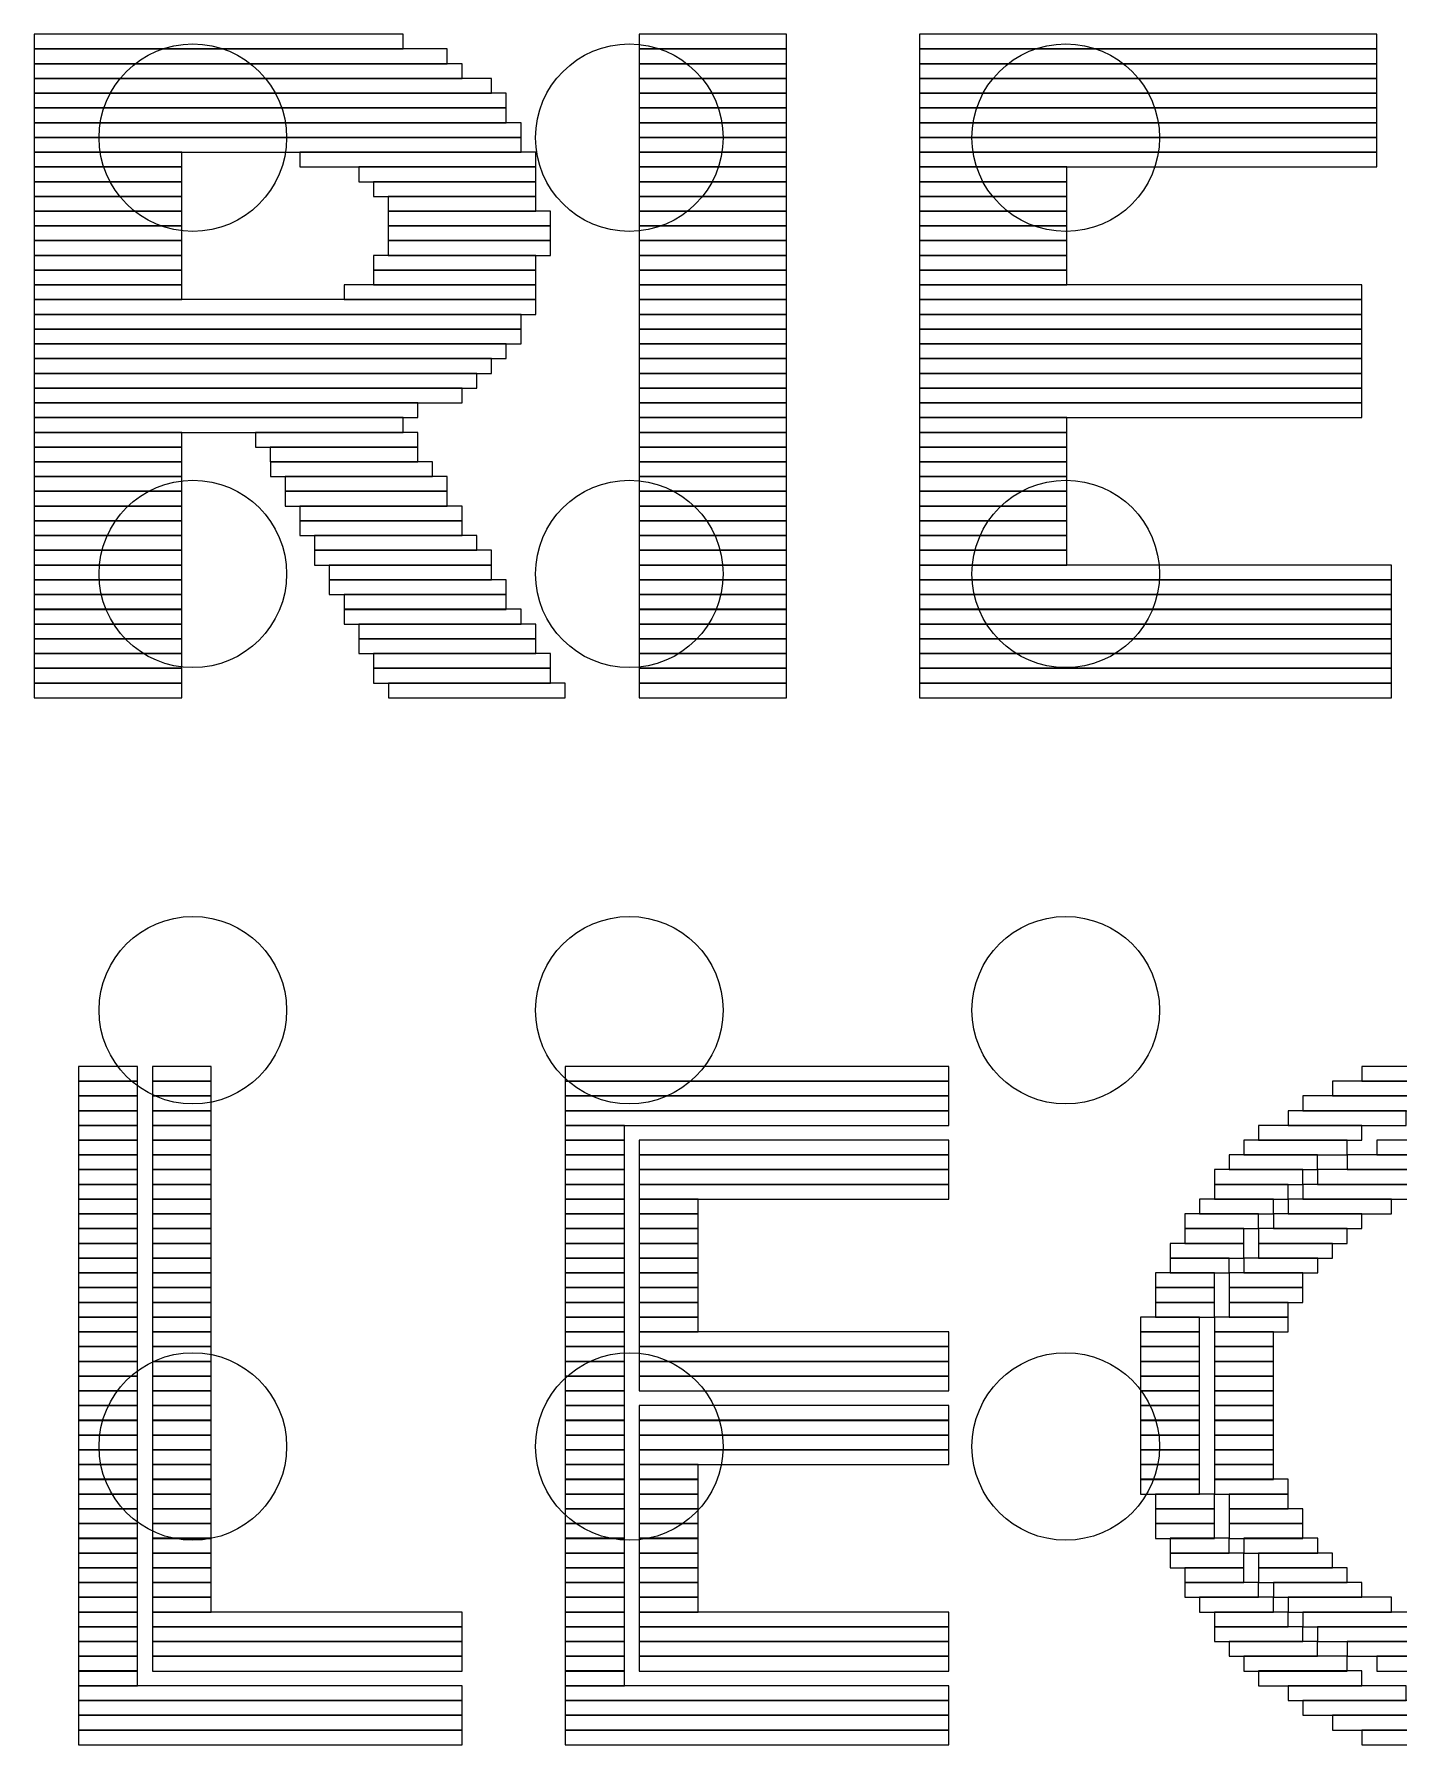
# Model space of a CAD drawing. Header units: millimetres. Extents: x -2.6 to 45, y -0.9 to 40.2.
# Drawn here: x 14.779 to 16.812, y 25.039 to 27.589 of the extents above; entities that cross this region are included whole.
import ezdxf

# ---------------------------------------------------------------- set-up
doc = ezdxf.new("R2010")
doc.units = ezdxf.units.MM
doc.header["$MEASUREMENT"] = 0
doc.layers.add('BOT', color=11, linetype='Continuous')
doc.layers.add('SILK-TOP', color=12, linetype='Continuous')

msp = doc.modelspace()

# ---------------------------------------------------------------- linework, layer by layer
at = {"layer": 'BOT'}
for centre in [(15.0152, 27.4347), (15.6655, 27.4347), (16.3157, 27.4347), (15.0152, 26.7845), (15.6655, 26.7845), (16.3157, 26.7845), (15.0152, 26.1342), (15.6655, 26.1342), (16.3157, 26.1342), (15.0152, 25.484), (15.6655, 25.484), (16.3157, 25.484)]:
    msp.add_circle(centre, 0.1397, dxfattribs=at)
at = {"layer": 'SILK-TOP'}
for points in [[(14.7789, 27.5669), (15.3285, 27.5669), (15.3285, 27.5889), (14.7789, 27.5889), (14.7789, 27.5669)], [(15.68, 27.5669), (15.8997, 27.5669), (15.8997, 27.5889), (15.68, 27.5889), (15.68, 27.5669)], [(16.0977, 27.5669), (16.779, 27.5669), (16.779, 27.5889), (16.0977, 27.5889), (16.0977, 27.5669)], [(14.7789, 27.5449), (15.3943, 27.5449), (15.3943, 27.5669), (14.7789, 27.5669), (14.7789, 27.5449)], [(15.68, 27.5449), (15.8997, 27.5449), (15.8997, 27.5669), (15.68, 27.5669), (15.68, 27.5449)], [(16.0977, 27.5449), (16.779, 27.5449), (16.779, 27.5669), (16.0977, 27.5669), (16.0977, 27.5449)], [(14.7789, 27.523), (15.4163, 27.523), (15.4163, 27.545), (14.7789, 27.545), (14.7789, 27.523)], [(15.68, 27.523), (15.8997, 27.523), (15.8997, 27.545), (15.68, 27.545), (15.68, 27.523)], [(16.0977, 27.523), (16.779, 27.523), (16.779, 27.545), (16.0977, 27.545), (16.0977, 27.523)], [(14.7789, 27.501), (15.4603, 27.501), (15.4603, 27.523), (14.7789, 27.523), (14.7789, 27.501)], [(15.68, 27.501), (15.8997, 27.501), (15.8997, 27.523), (15.68, 27.523), (15.68, 27.501)], [(16.0977, 27.501), (16.779, 27.501), (16.779, 27.523), (16.0977, 27.523), (16.0977, 27.501)], [(14.7789, 27.479), (15.4821, 27.479), (15.4821, 27.501), (14.7789, 27.501), (14.7789, 27.479)], [(15.68, 27.479), (15.8997, 27.479), (15.8997, 27.501), (15.68, 27.501), (15.68, 27.479)], [(16.0977, 27.479), (16.779, 27.479), (16.779, 27.501), (16.0977, 27.501), (16.0977, 27.479)], [(14.7789, 27.457), (15.4821, 27.457), (15.4821, 27.479), (14.7789, 27.479), (14.7789, 27.457)], [(15.68, 27.457), (15.8997, 27.457), (15.8997, 27.479), (15.68, 27.479), (15.68, 27.457)], [(16.0977, 27.457), (16.779, 27.457), (16.779, 27.479), (16.0977, 27.479), (16.0977, 27.457)], [(14.7789, 27.435), (15.5042, 27.435), (15.5042, 27.457), (14.7789, 27.457), (14.7789, 27.435)], [(14.7789, 27.4131), (15.5042, 27.4131), (15.5042, 27.4351), (14.7789, 27.4351), (14.7789, 27.4131)], [(15.68, 27.435), (15.8997, 27.435), (15.8997, 27.457), (15.68, 27.457), (15.68, 27.435)], [(15.68, 27.4131), (15.8997, 27.4131), (15.8997, 27.4351), (15.68, 27.4351), (15.68, 27.4131)], [(16.0977, 27.435), (16.779, 27.435), (16.779, 27.457), (16.0977, 27.457), (16.0977, 27.435)], [(16.0977, 27.4131), (16.779, 27.4131), (16.779, 27.4351), (16.0977, 27.4351), (16.0977, 27.4131)], [(14.7789, 27.3911), (14.9987, 27.3911), (14.9987, 27.4131), (14.7789, 27.4131), (14.7789, 27.3911)], [(15.1745, 27.3911), (15.5262, 27.3911), (15.5262, 27.4131), (15.1745, 27.4131), (15.1745, 27.3911)], [(15.68, 27.3911), (15.8997, 27.3911), (15.8997, 27.4131), (15.68, 27.4131), (15.68, 27.3911)], [(16.0977, 27.3911), (16.779, 27.3911), (16.779, 27.4131), (16.0977, 27.4131), (16.0977, 27.3911)], [(14.7789, 27.3691), (14.9987, 27.3691), (14.9987, 27.3911), (14.7789, 27.3911), (14.7789, 27.3691)], [(15.2626, 27.3691), (15.5263, 27.3691), (15.5263, 27.3911), (15.2626, 27.3911), (15.2626, 27.3691)], [(15.68, 27.3691), (15.8997, 27.3691), (15.8997, 27.3911), (15.68, 27.3911), (15.68, 27.3691)], [(16.0976, 27.3691), (16.3173, 27.3691), (16.3173, 27.3911), (16.0976, 27.3911), (16.0976, 27.3691)], [(14.7789, 27.3471), (14.9987, 27.3471), (14.9987, 27.3691), (14.7789, 27.3691), (14.7789, 27.3471)], [(15.2844, 27.3471), (15.5262, 27.3471), (15.5262, 27.3691), (15.2844, 27.3691), (15.2844, 27.3471)], [(15.68, 27.3471), (15.8997, 27.3471), (15.8997, 27.3691), (15.68, 27.3691), (15.68, 27.3471)], [(16.0976, 27.3471), (16.3173, 27.3471), (16.3173, 27.3691), (16.0976, 27.3691), (16.0976, 27.3471)], [(14.7789, 27.3252), (14.9987, 27.3252), (14.9987, 27.3472), (14.7789, 27.3472), (14.7789, 27.3252)], [(15.3064, 27.3252), (15.5262, 27.3252), (15.5262, 27.3472), (15.3064, 27.3472), (15.3064, 27.3252)], [(15.68, 27.3252), (15.8997, 27.3252), (15.8997, 27.3472), (15.68, 27.3472), (15.68, 27.3252)], [(16.0976, 27.3252), (16.3173, 27.3252), (16.3173, 27.3472), (16.0976, 27.3472), (16.0976, 27.3252)], [(14.7789, 27.3032), (14.9987, 27.3032), (14.9987, 27.3252), (14.7789, 27.3252), (14.7789, 27.3032)], [(15.3064, 27.3032), (15.5482, 27.3032), (15.5482, 27.3252), (15.3064, 27.3252), (15.3064, 27.3032)], [(15.68, 27.3032), (15.8997, 27.3032), (15.8997, 27.3252), (15.68, 27.3252), (15.68, 27.3032)], [(16.0976, 27.3032), (16.3173, 27.3032), (16.3173, 27.3252), (16.0976, 27.3252), (16.0976, 27.3032)], [(14.7789, 27.2812), (14.9987, 27.2812), (14.9987, 27.3032), (14.7789, 27.3032), (14.7789, 27.2812)], [(14.7789, 27.2592), (14.9987, 27.2592), (14.9987, 27.2812), (14.7789, 27.2812), (14.7789, 27.2592)], [(15.3064, 27.2812), (15.5482, 27.2812), (15.5482, 27.3032), (15.3064, 27.3032), (15.3064, 27.2812)], [(15.3064, 27.2592), (15.5482, 27.2592), (15.5482, 27.2812), (15.3064, 27.2812), (15.3064, 27.2592)], [(15.68, 27.2812), (15.8997, 27.2812), (15.8997, 27.3032), (15.68, 27.3032), (15.68, 27.2812)], [(15.68, 27.2592), (15.8997, 27.2592), (15.8997, 27.2812), (15.68, 27.2812), (15.68, 27.2592)], [(16.0976, 27.2812), (16.3173, 27.2812), (16.3173, 27.3032), (16.0976, 27.3032), (16.0976, 27.2812)], [(16.0976, 27.2592), (16.3173, 27.2592), (16.3173, 27.2812), (16.0976, 27.2812), (16.0976, 27.2592)], [(14.7789, 27.2372), (14.9987, 27.2372), (14.9987, 27.2592), (14.7789, 27.2592), (14.7789, 27.2372)], [(15.2844, 27.2372), (15.5262, 27.2372), (15.5262, 27.2592), (15.2844, 27.2592), (15.2844, 27.2372)], [(15.68, 27.2372), (15.8997, 27.2372), (15.8997, 27.2592), (15.68, 27.2592), (15.68, 27.2372)], [(16.0976, 27.2372), (16.3173, 27.2372), (16.3173, 27.2592), (16.0976, 27.2592), (16.0976, 27.2372)], [(14.7789, 27.2153), (14.9987, 27.2153), (14.9987, 27.2373), (14.7789, 27.2373), (14.7789, 27.2153)], [(15.2844, 27.2153), (15.5262, 27.2153), (15.5262, 27.2373), (15.2844, 27.2373), (15.2844, 27.2153)], [(15.68, 27.2153), (15.8997, 27.2153), (15.8997, 27.2373), (15.68, 27.2373), (15.68, 27.2153)], [(16.0976, 27.2153), (16.3173, 27.2153), (16.3173, 27.2373), (16.0976, 27.2373), (16.0976, 27.2153)], [(14.7789, 27.1933), (14.9987, 27.1933), (14.9987, 27.2153), (14.7789, 27.2153), (14.7789, 27.1933)], [(15.2405, 27.1933), (15.5263, 27.1933), (15.5263, 27.2153), (15.2405, 27.2153), (15.2405, 27.1933)], [(15.68, 27.1933), (15.8997, 27.1933), (15.8997, 27.2153), (15.68, 27.2153), (15.68, 27.1933)], [(16.0976, 27.1933), (16.7569, 27.1933), (16.7569, 27.2153), (16.0976, 27.2153), (16.0976, 27.1933)], [(14.7789, 27.1713), (15.5262, 27.1713), (15.5262, 27.1933), (14.7789, 27.1933), (14.7789, 27.1713)], [(15.68, 27.1713), (15.8997, 27.1713), (15.8997, 27.1933), (15.68, 27.1933), (15.68, 27.1713)], [(16.0976, 27.1713), (16.7569, 27.1713), (16.7569, 27.1933), (16.0976, 27.1933), (16.0976, 27.1713)], [(14.7789, 27.1493), (15.5042, 27.1493), (15.5042, 27.1713), (14.7789, 27.1713), (14.7789, 27.1493)], [(15.68, 27.1493), (15.8997, 27.1493), (15.8997, 27.1713), (15.68, 27.1713), (15.68, 27.1493)], [(16.0976, 27.1493), (16.7569, 27.1493), (16.7569, 27.1713), (16.0976, 27.1713), (16.0976, 27.1493)], [(14.7789, 27.1274), (15.5042, 27.1274), (15.5042, 27.1494), (14.7789, 27.1494), (14.7789, 27.1274)], [(14.7789, 27.1054), (15.4821, 27.1054), (15.4821, 27.1274), (14.7789, 27.1274), (14.7789, 27.1054)], [(15.68, 27.1274), (15.8997, 27.1274), (15.8997, 27.1494), (15.68, 27.1494), (15.68, 27.1274)], [(15.68, 27.1054), (15.8997, 27.1054), (15.8997, 27.1274), (15.68, 27.1274), (15.68, 27.1054)], [(16.0976, 27.1274), (16.7569, 27.1274), (16.7569, 27.1494), (16.0976, 27.1494), (16.0976, 27.1274)], [(16.0976, 27.1054), (16.7569, 27.1054), (16.7569, 27.1274), (16.0976, 27.1274), (16.0976, 27.1054)], [(14.7789, 27.0834), (15.4603, 27.0834), (15.4603, 27.1054), (14.7789, 27.1054), (14.7789, 27.0834)], [(15.68, 27.0834), (15.8997, 27.0834), (15.8997, 27.1054), (15.68, 27.1054), (15.68, 27.0834)], [(16.0976, 27.0834), (16.7569, 27.0834), (16.7569, 27.1054), (16.0976, 27.1054), (16.0976, 27.0834)], [(14.7789, 27.0614), (15.4383, 27.0614), (15.4383, 27.0834), (14.7789, 27.0834), (14.7789, 27.0614)], [(15.68, 27.0614), (15.8997, 27.0614), (15.8997, 27.0834), (15.68, 27.0834), (15.68, 27.0614)], [(16.0976, 27.0614), (16.7569, 27.0614), (16.7569, 27.0834), (16.0976, 27.0834), (16.0976, 27.0614)], [(14.7789, 27.0394), (15.4163, 27.0394), (15.4163, 27.0614), (14.7789, 27.0614), (14.7789, 27.0394)], [(15.68, 27.0394), (15.8997, 27.0394), (15.8997, 27.0614), (15.68, 27.0614), (15.68, 27.0394)], [(16.0976, 27.0394), (16.7569, 27.0394), (16.7569, 27.0614), (16.0976, 27.0614), (16.0976, 27.0394)], [(14.7789, 27.0175), (15.3503, 27.0175), (15.3503, 27.0395), (14.7789, 27.0395), (14.7789, 27.0175)], [(15.68, 27.0175), (15.8997, 27.0175), (15.8997, 27.0395), (15.68, 27.0395), (15.68, 27.0175)], [(16.0976, 27.0175), (16.7569, 27.0175), (16.7569, 27.0395), (16.0976, 27.0395), (16.0976, 27.0175)], [(14.7789, 26.9955), (15.3285, 26.9955), (15.3285, 27.0175), (14.7789, 27.0175), (14.7789, 26.9955)], [(15.68, 26.9955), (15.8997, 26.9955), (15.8997, 27.0175), (15.68, 27.0175), (15.68, 26.9955)], [(16.0976, 26.9955), (16.3173, 26.9955), (16.3173, 27.0175), (16.0976, 27.0175), (16.0976, 26.9955)], [(14.7789, 26.9735), (14.9987, 26.9735), (14.9987, 26.9955), (14.7789, 26.9955), (14.7789, 26.9735)], [(15.1086, 26.9735), (15.3504, 26.9735), (15.3504, 26.9955), (15.1086, 26.9955), (15.1086, 26.9735)], [(15.68, 26.9735), (15.8997, 26.9735), (15.8997, 26.9955), (15.68, 26.9955), (15.68, 26.9735)], [(16.0976, 26.9735), (16.3173, 26.9735), (16.3173, 26.9955), (16.0976, 26.9955), (16.0976, 26.9735)], [(14.7789, 26.9515), (14.9987, 26.9515), (14.9987, 26.9735), (14.7789, 26.9735), (14.7789, 26.9515)], [(14.7789, 26.9295), (14.9987, 26.9295), (14.9987, 26.9515), (14.7789, 26.9515), (14.7789, 26.9295)], [(15.1306, 26.9515), (15.3504, 26.9515), (15.3504, 26.9735), (15.1306, 26.9735), (15.1306, 26.9515)], [(15.1307, 26.9295), (15.3723, 26.9295), (15.3723, 26.9515), (15.1307, 26.9515), (15.1307, 26.9295)], [(15.68, 26.9515), (15.8997, 26.9515), (15.8997, 26.9735), (15.68, 26.9735), (15.68, 26.9515)], [(15.68, 26.9295), (15.8997, 26.9295), (15.8997, 26.9515), (15.68, 26.9515), (15.68, 26.9295)], [(16.0976, 26.9515), (16.3173, 26.9515), (16.3173, 26.9735), (16.0976, 26.9735), (16.0976, 26.9515)], [(16.0976, 26.9295), (16.3173, 26.9295), (16.3173, 26.9515), (16.0976, 26.9515), (16.0976, 26.9295)], [(14.7789, 26.9076), (14.9987, 26.9076), (14.9987, 26.9296), (14.7789, 26.9296), (14.7789, 26.9076)], [(15.1525, 26.9076), (15.3943, 26.9076), (15.3943, 26.9296), (15.1525, 26.9296), (15.1525, 26.9076)], [(15.68, 26.9076), (15.8997, 26.9076), (15.8997, 26.9296), (15.68, 26.9296), (15.68, 26.9076)], [(16.0976, 26.9076), (16.3173, 26.9076), (16.3173, 26.9296), (16.0976, 26.9296), (16.0976, 26.9076)], [(14.7789, 26.8856), (14.9987, 26.8856), (14.9987, 26.9076), (14.7789, 26.9076), (14.7789, 26.8856)], [(15.1525, 26.8856), (15.3943, 26.8856), (15.3943, 26.9076), (15.1525, 26.9076), (15.1525, 26.8856)], [(15.68, 26.8856), (15.8997, 26.8856), (15.8997, 26.9076), (15.68, 26.9076), (15.68, 26.8856)], [(16.0976, 26.8856), (16.3173, 26.8856), (16.3173, 26.9076), (16.0976, 26.9076), (16.0976, 26.8856)], [(14.7789, 26.8636), (14.9987, 26.8636), (14.9987, 26.8856), (14.7789, 26.8856), (14.7789, 26.8636)], [(15.1745, 26.8636), (15.4163, 26.8636), (15.4163, 26.8856), (15.1745, 26.8856), (15.1745, 26.8636)], [(15.68, 26.8636), (15.8997, 26.8636), (15.8997, 26.8856), (15.68, 26.8856), (15.68, 26.8636)], [(16.0976, 26.8636), (16.3173, 26.8636), (16.3173, 26.8856), (16.0976, 26.8856), (16.0976, 26.8636)], [(14.7789, 26.8416), (14.9987, 26.8416), (14.9987, 26.8636), (14.7789, 26.8636), (14.7789, 26.8416)], [(15.1745, 26.8416), (15.4163, 26.8416), (15.4163, 26.8636), (15.1745, 26.8636), (15.1745, 26.8416)], [(15.68, 26.8416), (15.8997, 26.8416), (15.8997, 26.8636), (15.68, 26.8636), (15.68, 26.8416)], [(16.0976, 26.8416), (16.3173, 26.8416), (16.3173, 26.8636), (16.0976, 26.8636), (16.0976, 26.8416)], [(14.7789, 26.8197), (14.9987, 26.8197), (14.9987, 26.8417), (14.7789, 26.8417), (14.7789, 26.8197)], [(15.1964, 26.8197), (15.4383, 26.8197), (15.4383, 26.8417), (15.1964, 26.8417), (15.1964, 26.8197)], [(15.68, 26.8197), (15.8997, 26.8197), (15.8997, 26.8417), (15.68, 26.8417), (15.68, 26.8197)], [(16.0976, 26.8197), (16.3173, 26.8197), (16.3173, 26.8417), (16.0976, 26.8417), (16.0976, 26.8197)], [(14.7789, 26.7977), (14.9987, 26.7977), (14.9987, 26.8197), (14.7789, 26.8197), (14.7789, 26.7977)], [(14.7789, 26.7757), (14.9987, 26.7757), (14.9987, 26.7977), (14.7789, 26.7977), (14.7789, 26.7757)], [(15.1964, 26.7977), (15.4603, 26.7977), (15.4603, 26.8197), (15.1964, 26.8197), (15.1964, 26.7977)], [(15.2185, 26.7757), (15.4603, 26.7757), (15.4603, 26.7977), (15.2185, 26.7977), (15.2185, 26.7757)], [(15.68, 26.7977), (15.8997, 26.7977), (15.8997, 26.8197), (15.68, 26.8197), (15.68, 26.7977)], [(15.68, 26.7757), (15.8997, 26.7757), (15.8997, 26.7977), (15.68, 26.7977), (15.68, 26.7757)], [(16.0976, 26.7977), (16.3173, 26.7977), (16.3173, 26.8197), (16.0976, 26.8197), (16.0976, 26.7977)], [(16.0977, 26.7757), (16.801, 26.7757), (16.801, 26.7977), (16.0977, 26.7977), (16.0977, 26.7757)], [(14.7789, 26.7537), (14.9987, 26.7537), (14.9987, 26.7757), (14.7789, 26.7757), (14.7789, 26.7537)], [(15.2185, 26.7537), (15.4822, 26.7537), (15.4822, 26.7757), (15.2185, 26.7757), (15.2185, 26.7537)], [(15.68, 26.7537), (15.8997, 26.7537), (15.8997, 26.7757), (15.68, 26.7757), (15.68, 26.7537)], [(16.0977, 26.7537), (16.801, 26.7537), (16.801, 26.7757), (16.0977, 26.7757), (16.0977, 26.7537)], [(14.7789, 26.7317), (14.9987, 26.7317), (14.9987, 26.7537), (14.7789, 26.7537), (14.7789, 26.7317)], [(15.2405, 26.7317), (15.4822, 26.7317), (15.4822, 26.7537), (15.2405, 26.7537), (15.2405, 26.7317)], [(15.68, 26.7317), (15.8997, 26.7317), (15.8997, 26.7537), (15.68, 26.7537), (15.68, 26.7317)], [(16.0977, 26.7317), (16.801, 26.7317), (16.801, 26.7537), (16.0977, 26.7537), (16.0977, 26.7317)], [(14.7789, 26.7098), (14.9987, 26.7098), (14.9987, 26.7318), (14.7789, 26.7318), (14.7789, 26.7098)], [(15.2405, 26.7098), (15.5043, 26.7098), (15.5043, 26.7318), (15.2405, 26.7318), (15.2405, 26.7098)], [(15.68, 26.7098), (15.8997, 26.7098), (15.8997, 26.7318), (15.68, 26.7318), (15.68, 26.7098)], [(16.0977, 26.7098), (16.801, 26.7098), (16.801, 26.7318), (16.0977, 26.7318), (16.0977, 26.7098)], [(14.7789, 26.6878), (14.9987, 26.6878), (14.9987, 26.7098), (14.7789, 26.7098), (14.7789, 26.6878)], [(15.2626, 26.6878), (15.5263, 26.6878), (15.5263, 26.7098), (15.2626, 26.7098), (15.2626, 26.6878)], [(15.68, 26.6878), (15.8997, 26.6878), (15.8997, 26.7098), (15.68, 26.7098), (15.68, 26.6878)], [(16.0977, 26.6878), (16.801, 26.6878), (16.801, 26.7098), (16.0977, 26.7098), (16.0977, 26.6878)], [(14.7789, 26.6658), (14.9987, 26.6658), (14.9987, 26.6878), (14.7789, 26.6878), (14.7789, 26.6658)], [(15.2626, 26.6658), (15.5263, 26.6658), (15.5263, 26.6878), (15.2626, 26.6878), (15.2626, 26.6658)], [(15.68, 26.6658), (15.8997, 26.6658), (15.8997, 26.6878), (15.68, 26.6878), (15.68, 26.6658)], [(16.0977, 26.6658), (16.801, 26.6658), (16.801, 26.6878), (16.0977, 26.6878), (16.0977, 26.6658)], [(14.7789, 26.6438), (14.9987, 26.6438), (14.9987, 26.6658), (14.7789, 26.6658), (14.7789, 26.6438)], [(14.7789, 26.6218), (14.9987, 26.6218), (14.9987, 26.6438), (14.7789, 26.6438), (14.7789, 26.6218)], [(15.2844, 26.6438), (15.5482, 26.6438), (15.5482, 26.6658), (15.2844, 26.6658), (15.2844, 26.6438)], [(15.2844, 26.6218), (15.5482, 26.6218), (15.5482, 26.6438), (15.2844, 26.6438), (15.2844, 26.6218)], [(15.68, 26.6438), (15.8997, 26.6438), (15.8997, 26.6658), (15.68, 26.6658), (15.68, 26.6438)], [(15.68, 26.6218), (15.8997, 26.6218), (15.8997, 26.6438), (15.68, 26.6438), (15.68, 26.6218)], [(16.0977, 26.6438), (16.801, 26.6438), (16.801, 26.6658), (16.0977, 26.6658), (16.0977, 26.6438)], [(16.0977, 26.6218), (16.801, 26.6218), (16.801, 26.6438), (16.0977, 26.6438), (16.0977, 26.6218)], [(14.7789, 26.5999), (14.9987, 26.5999), (14.9987, 26.6219), (14.7789, 26.6219), (14.7789, 26.5999)], [(15.3065, 26.5999), (15.5701, 26.5999), (15.5701, 26.6219), (15.3065, 26.6219), (15.3065, 26.5999)], [(15.68, 26.5999), (15.8997, 26.5999), (15.8997, 26.6219), (15.68, 26.6219), (15.68, 26.5999)], [(16.0977, 26.5999), (16.801, 26.5999), (16.801, 26.6219), (16.0977, 26.6219), (16.0977, 26.5999)], [(14.8449, 26.0284), (14.9328, 26.0284), (14.9328, 26.0504), (14.8449, 26.0504), (14.8449, 26.0284)], [(14.9549, 26.0284), (15.0427, 26.0284), (15.0427, 26.0504), (14.9549, 26.0504), (14.9549, 26.0284)], [(15.5701, 26.0284), (16.1416, 26.0284), (16.1416, 26.0504), (15.5701, 26.0504), (15.5701, 26.0284)], [(16.7569, 26.0284), (17.1526, 26.0284), (17.1526, 26.0504), (16.7569, 26.0504), (16.7569, 26.0284)], [(14.8449, 26.0065), (14.9328, 26.0065), (14.9328, 26.0285), (14.8449, 26.0285), (14.8449, 26.0065)], [(14.8449, 25.9845), (14.9328, 25.9845), (14.9328, 26.0065), (14.8449, 26.0065), (14.8449, 25.9845)], [(14.9549, 26.0065), (15.0427, 26.0065), (15.0427, 26.0285), (14.9549, 26.0285), (14.9549, 26.0065)], [(14.9549, 25.9845), (15.0427, 25.9845), (15.0427, 26.0065), (14.9549, 26.0065), (14.9549, 25.9845)], [(15.5701, 26.0065), (16.1416, 26.0065), (16.1416, 26.0285), (15.5701, 26.0285), (15.5701, 26.0065)], [(15.5701, 25.9845), (16.1416, 25.9845), (16.1416, 26.0065), (15.5701, 26.0065), (15.5701, 25.9845)], [(16.6691, 25.9845), (17.2405, 25.9845), (17.2405, 26.0065), (16.6691, 26.0065), (16.6691, 25.9845)], [(16.7131, 26.0065), (17.1965, 26.0065), (17.1965, 26.0285), (16.7131, 26.0285), (16.7131, 26.0065)], [(14.8449, 25.9625), (14.9328, 25.9625), (14.9328, 25.9845), (14.8449, 25.9845), (14.8449, 25.9625)], [(14.9549, 25.9625), (15.0427, 25.9625), (15.0427, 25.9845), (14.9549, 25.9845), (14.9549, 25.9625)], [(15.5701, 25.9625), (16.1416, 25.9625), (16.1416, 25.9845), (15.5701, 25.9845), (15.5701, 25.9625)], [(16.6471, 25.9625), (16.8229, 25.9625), (16.8229, 25.9845), (16.6471, 25.9845), (16.6471, 25.9625)], [(14.8449, 25.9405), (14.9328, 25.9405), (14.9328, 25.9625), (14.8449, 25.9625), (14.8449, 25.9405)], [(14.9549, 25.9405), (15.0427, 25.9405), (15.0427, 25.9625), (14.9549, 25.9625), (14.9549, 25.9405)], [(15.5701, 25.9405), (15.6581, 25.9405), (15.6581, 25.9625), (15.5701, 25.9625), (15.5701, 25.9405)], [(16.603, 25.9405), (16.7569, 25.9405), (16.7569, 25.9625), (16.603, 25.9625), (16.603, 25.9405)], [(14.8449, 25.9186), (14.9328, 25.9186), (14.9328, 25.9406), (14.8449, 25.9406), (14.8449, 25.9186)], [(14.9549, 25.9186), (15.0427, 25.9186), (15.0427, 25.9406), (14.9549, 25.9406), (14.9549, 25.9186)], [(15.5701, 25.9186), (15.6581, 25.9186), (15.6581, 25.9406), (15.5701, 25.9406), (15.5701, 25.9186)], [(15.68, 25.9186), (16.1416, 25.9186), (16.1416, 25.9406), (15.68, 25.9406), (15.68, 25.9186)], [(16.5811, 25.9186), (16.7351, 25.9186), (16.7351, 25.9406), (16.5811, 25.9406), (16.5811, 25.9186)], [(16.779, 25.9186), (17.1307, 25.9186), (17.1307, 25.9406), (16.779, 25.9406), (16.779, 25.9186)], [(14.8449, 25.8966), (14.9328, 25.8966), (14.9328, 25.9186), (14.8449, 25.9186), (14.8449, 25.8966)], [(14.9549, 25.8966), (15.0427, 25.8966), (15.0427, 25.9186), (14.9549, 25.9186), (14.9549, 25.8966)], [(15.5701, 25.8966), (15.6581, 25.8966), (15.6581, 25.9186), (15.5701, 25.9186), (15.5701, 25.8966)], [(15.68, 25.8966), (16.1416, 25.8966), (16.1416, 25.9186), (15.68, 25.9186), (15.68, 25.8966)], [(16.5592, 25.8966), (16.691, 25.8966), (16.691, 25.9186), (16.5592, 25.9186), (16.5592, 25.8966)], [(16.7351, 25.8966), (17.1744, 25.8966), (17.1744, 25.9186), (16.7351, 25.9186), (16.7351, 25.8966)], [(14.8449, 25.8746), (14.9328, 25.8746), (14.9328, 25.8966), (14.8449, 25.8966), (14.8449, 25.8746)], [(14.9549, 25.8746), (15.0427, 25.8746), (15.0427, 25.8966), (14.9549, 25.8966), (14.9549, 25.8746)], [(15.5701, 25.8746), (15.6581, 25.8746), (15.6581, 25.8966), (15.5701, 25.8966), (15.5701, 25.8746)], [(15.68, 25.8746), (16.1416, 25.8746), (16.1416, 25.8966), (15.68, 25.8966), (15.68, 25.8746)], [(16.5372, 25.8746), (16.669, 25.8746), (16.669, 25.8966), (16.5372, 25.8966), (16.5372, 25.8746)], [(16.6909, 25.8746), (17.1965, 25.8746), (17.1965, 25.8966), (16.6909, 25.8966), (16.6909, 25.8746)], [(14.8449, 25.8526), (14.9328, 25.8526), (14.9328, 25.8746), (14.8449, 25.8746), (14.8449, 25.8526)], [(14.8449, 25.8306), (14.9328, 25.8306), (14.9328, 25.8526), (14.8449, 25.8526), (14.8449, 25.8306)], [(14.9549, 25.8526), (15.0427, 25.8526), (15.0427, 25.8746), (14.9549, 25.8746), (14.9549, 25.8526)], [(14.9549, 25.8306), (15.0427, 25.8306), (15.0427, 25.8526), (14.9549, 25.8526), (14.9549, 25.8306)], [(15.5701, 25.8526), (15.6581, 25.8526), (15.6581, 25.8746), (15.5701, 25.8746), (15.5701, 25.8526)], [(15.5701, 25.8306), (15.6581, 25.8306), (15.6581, 25.8526), (15.5701, 25.8526), (15.5701, 25.8306)], [(15.68, 25.8526), (16.1416, 25.8526), (16.1416, 25.8746), (15.68, 25.8746), (15.68, 25.8526)], [(15.6801, 25.8306), (15.7679, 25.8306), (15.7679, 25.8526), (15.6801, 25.8526), (15.6801, 25.8306)], [(16.5152, 25.8306), (16.6251, 25.8306), (16.6251, 25.8526), (16.5152, 25.8526), (16.5152, 25.8306)], [(16.5373, 25.8526), (16.6471, 25.8526), (16.6471, 25.8746), (16.5373, 25.8746), (16.5373, 25.8526)], [(16.6471, 25.8306), (16.8009, 25.8306), (16.8009, 25.8526), (16.6471, 25.8526), (16.6471, 25.8306)], [(16.6691, 25.8526), (16.845, 25.8526), (16.845, 25.8746), (16.6691, 25.8746), (16.6691, 25.8526)], [(14.8449, 25.8087), (14.9328, 25.8087), (14.9328, 25.8307), (14.8449, 25.8307), (14.8449, 25.8087)], [(14.9549, 25.8087), (15.0427, 25.8087), (15.0427, 25.8307), (14.9549, 25.8307), (14.9549, 25.8087)], [(15.5701, 25.8087), (15.6581, 25.8087), (15.6581, 25.8307), (15.5701, 25.8307), (15.5701, 25.8087)], [(15.6801, 25.8087), (15.7679, 25.8087), (15.7679, 25.8307), (15.6801, 25.8307), (15.6801, 25.8087)], [(16.4933, 25.8087), (16.603, 25.8087), (16.603, 25.8307), (16.4933, 25.8307), (16.4933, 25.8087)], [(16.6251, 25.8087), (16.757, 25.8087), (16.757, 25.8307), (16.6251, 25.8307), (16.6251, 25.8087)], [(14.8449, 25.7867), (14.9328, 25.7867), (14.9328, 25.8087), (14.8449, 25.8087), (14.8449, 25.7867)], [(14.9549, 25.7867), (15.0427, 25.7867), (15.0427, 25.8087), (14.9549, 25.8087), (14.9549, 25.7867)], [(15.5701, 25.7867), (15.6581, 25.7867), (15.6581, 25.8087), (15.5701, 25.8087), (15.5701, 25.7867)], [(15.6801, 25.7867), (15.7679, 25.7867), (15.7679, 25.8087), (15.6801, 25.8087), (15.6801, 25.7867)], [(16.4931, 25.7867), (16.5811, 25.7867), (16.5811, 25.8087), (16.4931, 25.8087), (16.4931, 25.7867)], [(16.603, 25.7867), (16.7351, 25.7867), (16.7351, 25.8087), (16.603, 25.8087), (16.603, 25.7867)], [(14.8449, 25.7647), (14.9328, 25.7647), (14.9328, 25.7867), (14.8449, 25.7867), (14.8449, 25.7647)], [(14.9549, 25.7647), (15.0427, 25.7647), (15.0427, 25.7867), (14.9549, 25.7867), (14.9549, 25.7647)], [(15.5701, 25.7647), (15.6581, 25.7647), (15.6581, 25.7867), (15.5701, 25.7867), (15.5701, 25.7647)], [(15.6801, 25.7647), (15.7679, 25.7647), (15.7679, 25.7867), (15.6801, 25.7867), (15.6801, 25.7647)], [(16.4712, 25.7647), (16.5811, 25.7647), (16.5811, 25.7867), (16.4712, 25.7867), (16.4712, 25.7647)], [(16.603, 25.7647), (16.713, 25.7647), (16.713, 25.7867), (16.603, 25.7867), (16.603, 25.7647)], [(14.8449, 25.7427), (14.9328, 25.7427), (14.9328, 25.7647), (14.8449, 25.7647), (14.8449, 25.7427)], [(14.9549, 25.7427), (15.0427, 25.7427), (15.0427, 25.7647), (14.9549, 25.7647), (14.9549, 25.7427)], [(15.5701, 25.7427), (15.6581, 25.7427), (15.6581, 25.7647), (15.5701, 25.7647), (15.5701, 25.7427)], [(15.6801, 25.7427), (15.7679, 25.7427), (15.7679, 25.7647), (15.6801, 25.7647), (15.6801, 25.7427)], [(16.4711, 25.7427), (16.5592, 25.7427), (16.5592, 25.7647), (16.4711, 25.7647), (16.4711, 25.7427)], [(16.5812, 25.7427), (16.6911, 25.7427), (16.6911, 25.7647), (16.5812, 25.7647), (16.5812, 25.7427)], [(14.8449, 25.7208), (14.9328, 25.7208), (14.9328, 25.7428), (14.8449, 25.7428), (14.8449, 25.7208)], [(14.9549, 25.7208), (15.0427, 25.7208), (15.0427, 25.7428), (14.9549, 25.7428), (14.9549, 25.7208)], [(15.5701, 25.7208), (15.6581, 25.7208), (15.6581, 25.7428), (15.5701, 25.7428), (15.5701, 25.7208)], [(15.6801, 25.7208), (15.7679, 25.7208), (15.7679, 25.7428), (15.6801, 25.7428), (15.6801, 25.7208)], [(16.4493, 25.7208), (16.5373, 25.7208), (16.5373, 25.7428), (16.4493, 25.7428), (16.4493, 25.7208)], [(16.5592, 25.7208), (16.669, 25.7208), (16.669, 25.7428), (16.5592, 25.7428), (16.5592, 25.7208)], [(14.8449, 25.6988), (14.9328, 25.6988), (14.9328, 25.7208), (14.8449, 25.7208), (14.8449, 25.6988)], [(14.9549, 25.6988), (15.0427, 25.6988), (15.0427, 25.7208), (14.9549, 25.7208), (14.9549, 25.6988)], [(15.5701, 25.6988), (15.6581, 25.6988), (15.6581, 25.7208), (15.5701, 25.7208), (15.5701, 25.6988)], [(15.6801, 25.6988), (15.7679, 25.6988), (15.7679, 25.7208), (15.6801, 25.7208), (15.6801, 25.6988)], [(16.4493, 25.6988), (16.5373, 25.6988), (16.5373, 25.7208), (16.4493, 25.7208), (16.4493, 25.6988)], [(16.5592, 25.6988), (16.669, 25.6988), (16.669, 25.7208), (16.5592, 25.7208), (16.5592, 25.6988)], [(14.8449, 25.6768), (14.9328, 25.6768), (14.9328, 25.6988), (14.8449, 25.6988), (14.8449, 25.6768)], [(14.8449, 25.6548), (14.9328, 25.6548), (14.9328, 25.6768), (14.8449, 25.6768), (14.8449, 25.6548)], [(14.9549, 25.6768), (15.0427, 25.6768), (15.0427, 25.6988), (14.9549, 25.6988), (14.9549, 25.6768)], [(14.9549, 25.6548), (15.0427, 25.6548), (15.0427, 25.6768), (14.9549, 25.6768), (14.9549, 25.6548)], [(15.5701, 25.6768), (15.6581, 25.6768), (15.6581, 25.6988), (15.5701, 25.6988), (15.5701, 25.6768)], [(15.5701, 25.6548), (15.6581, 25.6548), (15.6581, 25.6768), (15.5701, 25.6768), (15.5701, 25.6548)], [(15.6801, 25.6768), (15.7679, 25.6768), (15.7679, 25.6988), (15.6801, 25.6988), (15.6801, 25.6768)], [(15.6801, 25.6548), (15.7679, 25.6548), (15.7679, 25.6768), (15.6801, 25.6768), (15.6801, 25.6548)], [(16.4273, 25.6548), (16.5151, 25.6548), (16.5151, 25.6768), (16.4273, 25.6768), (16.4273, 25.6548)], [(16.4493, 25.6768), (16.5373, 25.6768), (16.5373, 25.6988), (16.4493, 25.6988), (16.4493, 25.6768)], [(16.5373, 25.6548), (16.6471, 25.6548), (16.6471, 25.6768), (16.5373, 25.6768), (16.5373, 25.6548)], [(16.5593, 25.6768), (16.6471, 25.6768), (16.6471, 25.6988), (16.5593, 25.6988), (16.5593, 25.6768)], [(14.8449, 25.6328), (14.9328, 25.6328), (14.9328, 25.6548), (14.8449, 25.6548), (14.8449, 25.6328)], [(14.9549, 25.6328), (15.0427, 25.6328), (15.0427, 25.6548), (14.9549, 25.6548), (14.9549, 25.6328)], [(15.5701, 25.6328), (15.6581, 25.6328), (15.6581, 25.6548), (15.5701, 25.6548), (15.5701, 25.6328)], [(15.68, 25.6328), (16.1416, 25.6328), (16.1416, 25.6548), (15.68, 25.6548), (15.68, 25.6328)], [(16.4273, 25.6328), (16.5151, 25.6328), (16.5151, 25.6548), (16.4273, 25.6548), (16.4273, 25.6328)], [(16.5373, 25.6328), (16.6251, 25.6328), (16.6251, 25.6548), (16.5373, 25.6548), (16.5373, 25.6328)], [(14.8449, 25.6109), (14.9328, 25.6109), (14.9328, 25.6329), (14.8449, 25.6329), (14.8449, 25.6109)], [(14.9549, 25.6109), (15.0427, 25.6109), (15.0427, 25.6329), (14.9549, 25.6329), (14.9549, 25.6109)], [(15.5701, 25.6109), (15.6581, 25.6109), (15.6581, 25.6329), (15.5701, 25.6329), (15.5701, 25.6109)], [(15.68, 25.6109), (16.1416, 25.6109), (16.1416, 25.6329), (15.68, 25.6329), (15.68, 25.6109)], [(16.4273, 25.6109), (16.5151, 25.6109), (16.5151, 25.6329), (16.4273, 25.6329), (16.4273, 25.6109)], [(16.5373, 25.6109), (16.6251, 25.6109), (16.6251, 25.6329), (16.5373, 25.6329), (16.5373, 25.6109)], [(14.8449, 25.5889), (14.9328, 25.5889), (14.9328, 25.6109), (14.8449, 25.6109), (14.8449, 25.5889)], [(14.9549, 25.5889), (15.0427, 25.5889), (15.0427, 25.6109), (14.9549, 25.6109), (14.9549, 25.5889)], [(15.5701, 25.5889), (15.6581, 25.5889), (15.6581, 25.6109), (15.5701, 25.6109), (15.5701, 25.5889)], [(15.68, 25.5889), (16.1416, 25.5889), (16.1416, 25.6109), (15.68, 25.6109), (15.68, 25.5889)], [(16.4273, 25.5889), (16.5151, 25.5889), (16.5151, 25.6109), (16.4273, 25.6109), (16.4273, 25.5889)], [(16.5373, 25.5889), (16.6251, 25.5889), (16.6251, 25.6109), (16.5373, 25.6109), (16.5373, 25.5889)], [(14.8449, 25.5669), (14.9328, 25.5669), (14.9328, 25.5889), (14.8449, 25.5889), (14.8449, 25.5669)], [(14.9549, 25.5669), (15.0427, 25.5669), (15.0427, 25.5889), (14.9549, 25.5889), (14.9549, 25.5669)], [(15.5701, 25.5669), (15.6581, 25.5669), (15.6581, 25.5889), (15.5701, 25.5889), (15.5701, 25.5669)], [(15.68, 25.5669), (16.1416, 25.5669), (16.1416, 25.5889), (15.68, 25.5889), (15.68, 25.5669)], [(16.4273, 25.5669), (16.5151, 25.5669), (16.5151, 25.5889), (16.4273, 25.5889), (16.4273, 25.5669)], [(16.5373, 25.5669), (16.6251, 25.5669), (16.6251, 25.5889), (16.5373, 25.5889), (16.5373, 25.5669)], [(14.8449, 25.5449), (14.9328, 25.5449), (14.9328, 25.5669), (14.8449, 25.5669), (14.8449, 25.5449)], [(14.9549, 25.5449), (15.0427, 25.5449), (15.0427, 25.5669), (14.9549, 25.5669), (14.9549, 25.5449)], [(15.5701, 25.5449), (15.6581, 25.5449), (15.6581, 25.5669), (15.5701, 25.5669), (15.5701, 25.5449)], [(16.4273, 25.5449), (16.5151, 25.5449), (16.5151, 25.5669), (16.4273, 25.5669), (16.4273, 25.5449)], [(16.5373, 25.5449), (16.6251, 25.5449), (16.6251, 25.5669), (16.5373, 25.5669), (16.5373, 25.5449)], [(14.8449, 25.5229), (14.9328, 25.5229), (14.9328, 25.5449), (14.8449, 25.5449), (14.8449, 25.5229)], [(14.8449, 25.501), (14.9328, 25.501), (14.9328, 25.523), (14.8449, 25.523), (14.8449, 25.501)], [(14.9549, 25.5229), (15.0427, 25.5229), (15.0427, 25.5449), (14.9549, 25.5449), (14.9549, 25.5229)], [(14.9549, 25.501), (15.0427, 25.501), (15.0427, 25.523), (14.9549, 25.523), (14.9549, 25.501)], [(15.5701, 25.5229), (15.6581, 25.5229), (15.6581, 25.5449), (15.5701, 25.5449), (15.5701, 25.5229)], [(15.5701, 25.501), (15.6581, 25.501), (15.6581, 25.523), (15.5701, 25.523), (15.5701, 25.501)], [(15.68, 25.5229), (16.1416, 25.5229), (16.1416, 25.5449), (15.68, 25.5449), (15.68, 25.5229)], [(15.68, 25.501), (16.1416, 25.501), (16.1416, 25.523), (15.68, 25.523), (15.68, 25.501)], [(16.4273, 25.5229), (16.5151, 25.5229), (16.5151, 25.5449), (16.4273, 25.5449), (16.4273, 25.5229)], [(16.4273, 25.501), (16.5151, 25.501), (16.5151, 25.523), (16.4273, 25.523), (16.4273, 25.501)], [(16.5373, 25.5229), (16.6251, 25.5229), (16.6251, 25.5449), (16.5373, 25.5449), (16.5373, 25.5229)], [(16.5373, 25.501), (16.6251, 25.501), (16.6251, 25.523), (16.5373, 25.523), (16.5373, 25.501)], [(14.8449, 25.479), (14.9328, 25.479), (14.9328, 25.501), (14.8449, 25.501), (14.8449, 25.479)], [(14.9549, 25.479), (15.0427, 25.479), (15.0427, 25.501), (14.9549, 25.501), (14.9549, 25.479)], [(15.5701, 25.479), (15.6581, 25.479), (15.6581, 25.501), (15.5701, 25.501), (15.5701, 25.479)], [(15.68, 25.479), (16.1416, 25.479), (16.1416, 25.501), (15.68, 25.501), (15.68, 25.479)], [(16.4273, 25.479), (16.5151, 25.479), (16.5151, 25.501), (16.4273, 25.501), (16.4273, 25.479)], [(16.5373, 25.479), (16.6251, 25.479), (16.6251, 25.501), (16.5373, 25.501), (16.5373, 25.479)], [(14.8449, 25.457), (14.9328, 25.457), (14.9328, 25.479), (14.8449, 25.479), (14.8449, 25.457)], [(14.9549, 25.457), (15.0427, 25.457), (15.0427, 25.479), (14.9549, 25.479), (14.9549, 25.457)], [(15.5701, 25.457), (15.6581, 25.457), (15.6581, 25.479), (15.5701, 25.479), (15.5701, 25.457)], [(15.68, 25.457), (16.1416, 25.457), (16.1416, 25.479), (15.68, 25.479), (15.68, 25.457)], [(16.4273, 25.457), (16.5151, 25.457), (16.5151, 25.479), (16.4273, 25.479), (16.4273, 25.457)], [(16.5373, 25.457), (16.6251, 25.457), (16.6251, 25.479), (16.5373, 25.479), (16.5373, 25.457)], [(14.8449, 25.435), (14.9328, 25.435), (14.9328, 25.457), (14.8449, 25.457), (14.8449, 25.435)], [(14.9549, 25.435), (15.0427, 25.435), (15.0427, 25.457), (14.9549, 25.457), (14.9549, 25.435)], [(15.5701, 25.435), (15.6581, 25.435), (15.6581, 25.457), (15.5701, 25.457), (15.5701, 25.435)], [(15.6801, 25.435), (15.7679, 25.435), (15.7679, 25.457), (15.6801, 25.457), (15.6801, 25.435)], [(16.4273, 25.435), (16.5151, 25.435), (16.5151, 25.457), (16.4273, 25.457), (16.4273, 25.435)], [(16.5373, 25.435), (16.6251, 25.435), (16.6251, 25.457), (16.5373, 25.457), (16.5373, 25.435)], [(14.8449, 25.4131), (14.9328, 25.4131), (14.9328, 25.4351), (14.8449, 25.4351), (14.8449, 25.4131)], [(14.9549, 25.4131), (15.0427, 25.4131), (15.0427, 25.4351), (14.9549, 25.4351), (14.9549, 25.4131)], [(15.5701, 25.4131), (15.6581, 25.4131), (15.6581, 25.4351), (15.5701, 25.4351), (15.5701, 25.4131)], [(15.6801, 25.4131), (15.7679, 25.4131), (15.7679, 25.4351), (15.6801, 25.4351), (15.6801, 25.4131)], [(16.4273, 25.4131), (16.5151, 25.4131), (16.5151, 25.4351), (16.4273, 25.4351), (16.4273, 25.4131)], [(16.5373, 25.4131), (16.6471, 25.4131), (16.6471, 25.4351), (16.5373, 25.4351), (16.5373, 25.4131)], [(14.8449, 25.3911), (14.9328, 25.3911), (14.9328, 25.4131), (14.8449, 25.4131), (14.8449, 25.3911)], [(14.9549, 25.3911), (15.0427, 25.3911), (15.0427, 25.4131), (14.9549, 25.4131), (14.9549, 25.3911)], [(15.5701, 25.3911), (15.6581, 25.3911), (15.6581, 25.4131), (15.5701, 25.4131), (15.5701, 25.3911)], [(15.6801, 25.3911), (15.7679, 25.3911), (15.7679, 25.4131), (15.6801, 25.4131), (15.6801, 25.3911)], [(16.4493, 25.3911), (16.5373, 25.3911), (16.5373, 25.4131), (16.4493, 25.4131), (16.4493, 25.3911)], [(16.5593, 25.3911), (16.6471, 25.3911), (16.6471, 25.4131), (16.5593, 25.4131), (16.5593, 25.3911)], [(14.8449, 25.3691), (14.9328, 25.3691), (14.9328, 25.3911), (14.8449, 25.3911), (14.8449, 25.3691)], [(14.8449, 25.3471), (14.9328, 25.3471), (14.9328, 25.3691), (14.8449, 25.3691), (14.8449, 25.3471)], [(14.9549, 25.3691), (15.0427, 25.3691), (15.0427, 25.3911), (14.9549, 25.3911), (14.9549, 25.3691)], [(14.9549, 25.3471), (15.0427, 25.3471), (15.0427, 25.3691), (14.9549, 25.3691), (14.9549, 25.3471)], [(15.5701, 25.3691), (15.6581, 25.3691), (15.6581, 25.3911), (15.5701, 25.3911), (15.5701, 25.3691)], [(15.5701, 25.3471), (15.6581, 25.3471), (15.6581, 25.3691), (15.5701, 25.3691), (15.5701, 25.3471)], [(15.6801, 25.3691), (15.7679, 25.3691), (15.7679, 25.3911), (15.6801, 25.3911), (15.6801, 25.3691)], [(15.6801, 25.3471), (15.7679, 25.3471), (15.7679, 25.3691), (15.6801, 25.3691), (15.6801, 25.3471)], [(16.4493, 25.3691), (16.5373, 25.3691), (16.5373, 25.3911), (16.4493, 25.3911), (16.4493, 25.3691)], [(16.4493, 25.3471), (16.5373, 25.3471), (16.5373, 25.3691), (16.4493, 25.3691), (16.4493, 25.3471)], [(16.5592, 25.3691), (16.669, 25.3691), (16.669, 25.3911), (16.5592, 25.3911), (16.5592, 25.3691)], [(16.5592, 25.3471), (16.669, 25.3471), (16.669, 25.3691), (16.5592, 25.3691), (16.5592, 25.3471)], [(14.8449, 25.3252), (14.9328, 25.3252), (14.9328, 25.3472), (14.8449, 25.3472), (14.8449, 25.3252)], [(14.9549, 25.3252), (15.0427, 25.3252), (15.0427, 25.3472), (14.9549, 25.3472), (14.9549, 25.3252)], [(15.5701, 25.3252), (15.6581, 25.3252), (15.6581, 25.3472), (15.5701, 25.3472), (15.5701, 25.3252)], [(15.6801, 25.3252), (15.7679, 25.3252), (15.7679, 25.3472), (15.6801, 25.3472), (15.6801, 25.3252)], [(16.4711, 25.3252), (16.5592, 25.3252), (16.5592, 25.3472), (16.4711, 25.3472), (16.4711, 25.3252)], [(16.5812, 25.3252), (16.6911, 25.3252), (16.6911, 25.3472), (16.5812, 25.3472), (16.5812, 25.3252)], [(14.8449, 25.3032), (14.9328, 25.3032), (14.9328, 25.3252), (14.8449, 25.3252), (14.8449, 25.3032)], [(14.9549, 25.3032), (15.0427, 25.3032), (15.0427, 25.3252), (14.9549, 25.3252), (14.9549, 25.3032)], [(15.5701, 25.3032), (15.6581, 25.3032), (15.6581, 25.3252), (15.5701, 25.3252), (15.5701, 25.3032)], [(15.6801, 25.3032), (15.7679, 25.3032), (15.7679, 25.3252), (15.6801, 25.3252), (15.6801, 25.3032)], [(16.4712, 25.3032), (16.5811, 25.3032), (16.5811, 25.3252), (16.4712, 25.3252), (16.4712, 25.3032)], [(16.603, 25.3032), (16.713, 25.3032), (16.713, 25.3252), (16.603, 25.3252), (16.603, 25.3032)], [(14.8449, 25.2812), (14.9328, 25.2812), (14.9328, 25.3032), (14.8449, 25.3032), (14.8449, 25.2812)], [(14.9549, 25.2812), (15.0427, 25.2812), (15.0427, 25.3032), (14.9549, 25.3032), (14.9549, 25.2812)], [(15.5701, 25.2812), (15.6581, 25.2812), (15.6581, 25.3032), (15.5701, 25.3032), (15.5701, 25.2812)], [(15.6801, 25.2812), (15.7679, 25.2812), (15.7679, 25.3032), (15.6801, 25.3032), (15.6801, 25.2812)], [(16.4931, 25.2812), (16.5811, 25.2812), (16.5811, 25.3032), (16.4931, 25.3032), (16.4931, 25.2812)], [(16.603, 25.2812), (16.7351, 25.2812), (16.7351, 25.3032), (16.603, 25.3032), (16.603, 25.2812)], [(14.8449, 25.2592), (14.9328, 25.2592), (14.9328, 25.2812), (14.8449, 25.2812), (14.8449, 25.2592)], [(14.9549, 25.2592), (15.0427, 25.2592), (15.0427, 25.2812), (14.9549, 25.2812), (14.9549, 25.2592)], [(15.5701, 25.2592), (15.6581, 25.2592), (15.6581, 25.2812), (15.5701, 25.2812), (15.5701, 25.2592)], [(15.6801, 25.2592), (15.7679, 25.2592), (15.7679, 25.2812), (15.6801, 25.2812), (15.6801, 25.2592)], [(16.4933, 25.2592), (16.603, 25.2592), (16.603, 25.2812), (16.4933, 25.2812), (16.4933, 25.2592)], [(16.6251, 25.2592), (16.757, 25.2592), (16.757, 25.2812), (16.6251, 25.2812), (16.6251, 25.2592)], [(14.8449, 25.2372), (14.9328, 25.2372), (14.9328, 25.2592), (14.8449, 25.2592), (14.8449, 25.2372)], [(14.9549, 25.2372), (15.0427, 25.2372), (15.0427, 25.2592), (14.9549, 25.2592), (14.9549, 25.2372)], [(15.5701, 25.2372), (15.6581, 25.2372), (15.6581, 25.2592), (15.5701, 25.2592), (15.5701, 25.2372)], [(15.6801, 25.2372), (15.7679, 25.2372), (15.7679, 25.2592), (15.6801, 25.2592), (15.6801, 25.2372)], [(16.5152, 25.2372), (16.6251, 25.2372), (16.6251, 25.2592), (16.5152, 25.2592), (16.5152, 25.2372)], [(16.6471, 25.2372), (16.8009, 25.2372), (16.8009, 25.2592), (16.6471, 25.2592), (16.6471, 25.2372)], [(14.8449, 25.2153), (14.9328, 25.2153), (14.9328, 25.2373), (14.8449, 25.2373), (14.8449, 25.2153)], [(14.8449, 25.1933), (14.9328, 25.1933), (14.9328, 25.2153), (14.8449, 25.2153), (14.8449, 25.1933)], [(14.9549, 25.2153), (15.4164, 25.2153), (15.4164, 25.2373), (14.9549, 25.2373), (14.9549, 25.2153)], [(14.9549, 25.1933), (15.4164, 25.1933), (15.4164, 25.2153), (14.9549, 25.2153), (14.9549, 25.1933)], [(15.5701, 25.2153), (15.6581, 25.2153), (15.6581, 25.2373), (15.5701, 25.2373), (15.5701, 25.2153)], [(15.5701, 25.1933), (15.6581, 25.1933), (15.6581, 25.2153), (15.5701, 25.2153), (15.5701, 25.1933)], [(15.68, 25.2153), (16.1416, 25.2153), (16.1416, 25.2373), (15.68, 25.2373), (15.68, 25.2153)], [(15.68, 25.1933), (16.1416, 25.1933), (16.1416, 25.2153), (15.68, 25.2153), (15.68, 25.1933)], [(16.5372, 25.1933), (16.669, 25.1933), (16.669, 25.2153), (16.5372, 25.2153), (16.5372, 25.1933)], [(16.5373, 25.2153), (16.6471, 25.2153), (16.6471, 25.2373), (16.5373, 25.2373), (16.5373, 25.2153)], [(16.6691, 25.2153), (16.845, 25.2153), (16.845, 25.2373), (16.6691, 25.2373), (16.6691, 25.2153)], [(16.6909, 25.1933), (17.1965, 25.1933), (17.1965, 25.2153), (16.6909, 25.2153), (16.6909, 25.1933)], [(14.8449, 25.1713), (14.9328, 25.1713), (14.9328, 25.1933), (14.8449, 25.1933), (14.8449, 25.1713)], [(14.9549, 25.1713), (15.4164, 25.1713), (15.4164, 25.1933), (14.9549, 25.1933), (14.9549, 25.1713)], [(15.5701, 25.1713), (15.6581, 25.1713), (15.6581, 25.1933), (15.5701, 25.1933), (15.5701, 25.1713)], [(15.68, 25.1713), (16.1416, 25.1713), (16.1416, 25.1933), (15.68, 25.1933), (15.68, 25.1713)], [(16.5592, 25.1713), (16.691, 25.1713), (16.691, 25.1933), (16.5592, 25.1933), (16.5592, 25.1713)], [(16.7351, 25.1713), (17.1744, 25.1713), (17.1744, 25.1933), (16.7351, 25.1933), (16.7351, 25.1713)], [(14.8449, 25.1493), (14.9328, 25.1493), (14.9328, 25.1713), (14.8449, 25.1713), (14.8449, 25.1493)], [(14.9549, 25.1493), (15.4164, 25.1493), (15.4164, 25.1713), (14.9549, 25.1713), (14.9549, 25.1493)], [(15.5701, 25.1493), (15.6581, 25.1493), (15.6581, 25.1713), (15.5701, 25.1713), (15.5701, 25.1493)], [(15.68, 25.1493), (16.1416, 25.1493), (16.1416, 25.1713), (15.68, 25.1713), (15.68, 25.1493)], [(16.5811, 25.1493), (16.7351, 25.1493), (16.7351, 25.1713), (16.5811, 25.1713), (16.5811, 25.1493)], [(16.779, 25.1493), (17.1307, 25.1493), (17.1307, 25.1713), (16.779, 25.1713), (16.779, 25.1493)], [(14.8449, 25.1274), (14.9328, 25.1274), (14.9328, 25.1494), (14.8449, 25.1494), (14.8449, 25.1274)], [(15.5701, 25.1274), (15.6581, 25.1274), (15.6581, 25.1494), (15.5701, 25.1494), (15.5701, 25.1274)], [(16.603, 25.1274), (16.7569, 25.1274), (16.7569, 25.1494), (16.603, 25.1494), (16.603, 25.1274)], [(14.8449, 25.1054), (15.4163, 25.1054), (15.4163, 25.1274), (14.8449, 25.1274), (14.8449, 25.1054)], [(15.5701, 25.1054), (16.1416, 25.1054), (16.1416, 25.1274), (15.5701, 25.1274), (15.5701, 25.1054)], [(16.6471, 25.1054), (16.8229, 25.1054), (16.8229, 25.1274), (16.6471, 25.1274), (16.6471, 25.1054)], [(14.8449, 25.0834), (15.4163, 25.0834), (15.4163, 25.1054), (14.8449, 25.1054), (14.8449, 25.0834)], [(15.5701, 25.0834), (16.1416, 25.0834), (16.1416, 25.1054), (15.5701, 25.1054), (15.5701, 25.0834)], [(16.6691, 25.0834), (17.2405, 25.0834), (17.2405, 25.1054), (16.6691, 25.1054), (16.6691, 25.0834)], [(14.8449, 25.0614), (15.4163, 25.0614), (15.4163, 25.0834), (14.8449, 25.0834), (14.8449, 25.0614)], [(15.5701, 25.0614), (16.1416, 25.0614), (16.1416, 25.0834), (15.5701, 25.0834), (15.5701, 25.0614)], [(16.7131, 25.0614), (17.1965, 25.0614), (17.1965, 25.0834), (16.7131, 25.0834), (16.7131, 25.0614)], [(14.8449, 25.0394), (15.4163, 25.0394), (15.4163, 25.0614), (14.8449, 25.0614), (14.8449, 25.0394)], [(15.5701, 25.0394), (16.1416, 25.0394), (16.1416, 25.0614), (15.5701, 25.0614), (15.5701, 25.0394)], [(16.7569, 25.0394), (17.1526, 25.0394), (17.1526, 25.0614), (16.7569, 25.0614), (16.7569, 25.0394)]]:
    msp.add_lwpolyline(points, dxfattribs=at)

doc.saveas('drawing.dxf')
